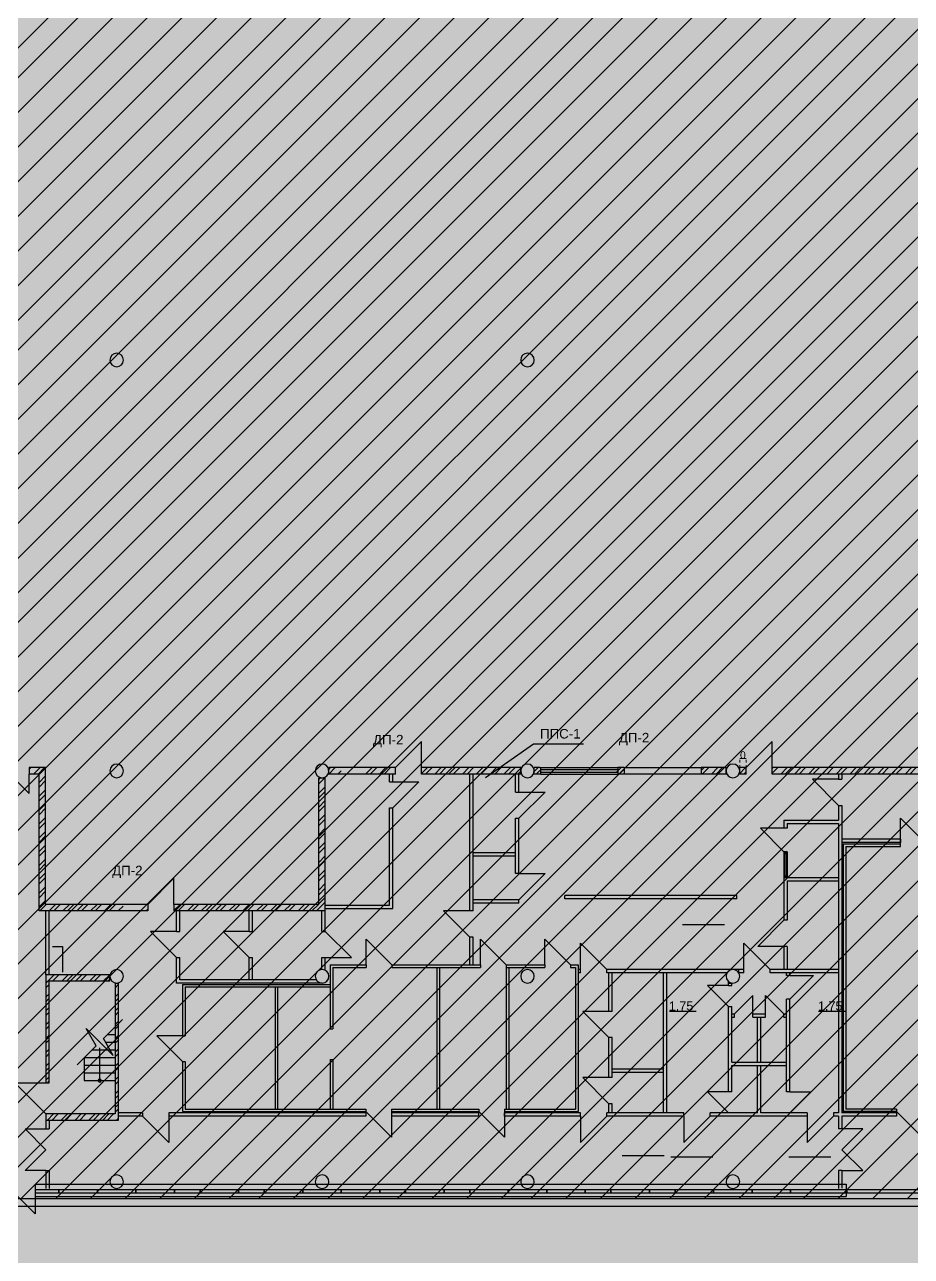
# Model space of a CAD drawing. Header units: metres. Extents: x 202 to 188551, y -77 to 23715.
# Drawn here: x 184819.69 to 184854.23, y 20827.28 to 20875.25 of the extents above; entities that cross this region are included whole.
import ezdxf

# ---------------------------------------------------------------- set-up
doc = ezdxf.new("R2010")
doc.units = ezdxf.units.M
for name, pattern in [('Commercial', [0]), ('RayonDimensionSideLines', [0.02, 0, -0.02]), ('Style_24', [0]), ('Style_4', [0]), ('Style_56', [0]), ('Wall Style 01', [0])]:
    doc.linetypes.add(name, pattern=pattern)
for name, color, linetype, true_color in [('0_2', 7, 'Continuous', 0x000000), ('brick', 12, 'Continuous', 0xbd0000), ('COLON', 5, 'Continuous', 0x0000ff), ('COOL', 4, 'Continuous', 0x00ffff), ('DOORS', 8, 'Continuous', 0x414141), ('DRAW', 7, 'Continuous', 0xffffff), ('FIRE', 6, 'Continuous', 0xff00ff), ('GKL', 5, 'Continuous', 0x0000ff), ('Glass', 4, 'Continuous', 0x00ffff), ('Import', 7, 'Continuous', 0xff1493), ('MONOLIT', 7, 'Continuous', 0x691639), ('S', 2, 'Continuous', 0xffff00), ('SENDVICH', 2, 'Continuous', 0xffff00), ('TEXT', 2, 'Continuous', 0xffff00), ('WALL', 7, 'Continuous', 0x000000), ('Walls', 7, 'Continuous', 0x68db4c), ('Zoning', 7, 'Continuous', 0x47d2e2)]:
    doc.layers.add(name, color=color, linetype=linetype, true_color=true_color)
doc.styles.add('Style_228', font='', dxfattribs={"height": 0.288})
doc.styles.add('Style_3', font='', dxfattribs={"height": 0.370853})
doc.styles.add('Style_8', font='', dxfattribs={"height": 0.351624})
doc.styles.get('Style_228').set_extended_font_data('arial')
doc.styles.get('Style_3').set_extended_font_data('arial')
doc.styles.get('Style_8').set_extended_font_data('arial')
doc.dimstyles.new('Style_187', dxfattribs={"dimtxt": 0.288, "dimasz": 0.002, "dimexe": 0.002, "dimexo": 0, "dimgap": 0.001, "dimtad": 0, "dimtih": 1, "dimtoh": 1, "dimdec": 0, "dimrnd": 1, "dimzin": 0, "dimdsep": 46, "dimtxsty": 'Style_228', "dimcen": 0.09, "dimadec": 0, "dimazin": 0, "dimtfac": 1, "dimtdec": 4, "dimtix": 1, "dimtofl": 0, "dimtmove": 2, "dimatfit": 3, "dimfxl": 1, "dimtolj": 1, "dimtzin": 0, "dimlwd": 5, "dimlwe": 5, "dimarcsym": 0})
pattern_1 = [(45, (-3.6, 82), (-0.2694076836, 0.2694076836), []), (45, (-3.4204, 82), (-0.2694076836, 0.2694076836), [])]

# ---------------------------------------------------------------- blocks, each defined once
blk = doc.blocks.new('*D440')
at = {"layer": 'brick', "color": 0, "linetype": 'RayonDimensionSideLines', "lineweight": 5}
for p, q in [((184847.54, 20846.312), (184847.54, 20846.664)), ((184847.79, 20846.312), (184847.79, 20846.664))]:
    blk.add_line(p, q, dxfattribs=at)
at = {"layer": 'brick', "color": 0, "lineweight": 5}
blk.add_line((184847.788, 20846.662), (184847.542, 20846.662), dxfattribs=at)
at = {"layer": 'brick', "color": 0}
for points in [[(184847.542, 20846.662), (184847.542, 20846.661), (184847.54, 20846.662)], [(184847.788, 20846.661), (184847.788, 20846.662), (184847.79, 20846.662)]]:
    blk.add_solid(points, dxfattribs=at)
at = {"layer": 'Defpoints', "color": 0}
for p in [(184847.54, 20846.662), (184847.54, 20846.312), (184847.79, 20846.312)]:
    blk.add_point(p, dxfattribs=at)
at = {"layer": 'brick', "color": 0, "insert": (184847.665, 20846.807), "char_height": 0.288, "attachment_point": 5, "rotation": 180, "style": 'Style_228'}
blk.add_mtext('\\A1;0 ', dxfattribs=at)

msp = doc.modelspace()

# ---------------------------------------------------------------- hatches: boundary and pattern name
at = {"layer": 'DRAW'}
h = msp.add_hatch(dxfattribs=at)
h.set_pattern_fill('PATTERN_0', color=256, scale=0.04, style=0, pattern_type=2)
h.set_pattern_definition(pattern_1)
h.paths.add_polyline_path([(184820.505, 20846.31), (184819.905, 20846.31), (184819.905, 20846.06), (184820.255, 20846.06), (184820.255, 20840.735), (184823.523, 20840.735), (184823.523, 20840.985), (184820.505, 20840.985), (184820.505, 20846.31)], flags=0)
h = msp.add_hatch(dxfattribs=at)
h.set_pattern_fill('PATTERN_0', color=256, scale=0.04, style=0, pattern_type=2)
h.set_pattern_definition(pattern_1)
h.paths.add_polyline_path([(184837.839, 20846.06), (184835.15, 20846.06), (184835.15, 20846.31), (184838.193, 20846.31), (184837.839, 20846.06)], flags=0)
edge = h.paths.add_edge_path(flags=0)
edge.add_arc((184839.275, 20846.185), 0.265, 151.8554, 180, ccw=False)
edge.add_line((184839.041, 20846.31), (184838.193, 20846.31))
edge.add_line((184838.193, 20846.31), (184837.839, 20846.06))
edge.add_line((184837.839, 20846.06), (184839.041, 20846.06))
edge.add_arc((184839.275, 20846.185), 0.265, 180, 208.1446, ccw=False)
edge.add_line((184839.01, 20846.185), (184839.01, 20846.185))
h.paths.add_polyline_path([(184834.075, 20846.06), (184832.919, 20846.06), (184832.919, 20846.31), (184834.075, 20846.31), (184834.075, 20846.06)], flags=0)
edge = h.paths.add_edge_path(flags=0)
edge.add_line((184832.019, 20846.31), (184831.508, 20846.31))
edge.add_arc((184831.275, 20846.185), 0.265, 0, 28.1446, ccw=False)
edge.add_arc((184831.275, 20846.185), 0.265, -28.1446, 0, ccw=False)
edge.add_line((184831.508, 20846.06), (184832.019, 20846.06))
edge.add_line((184832.019, 20846.06), (184832.019, 20846.31))
edge.add_line((184832.019, 20846.31), (184832.019, 20846.31))
edge = h.paths.add_edge_path(flags=0)
edge.add_line((184839.759, 20846.31), (184839.508, 20846.31))
edge.add_arc((184839.275, 20846.185), 0.265, 0, 28.1446, ccw=False)
edge.add_arc((184839.275, 20846.185), 0.265, -28.1446, 0, ccw=False)
edge.add_line((184839.508, 20846.06), (184839.759, 20846.06))
edge.add_line((184839.759, 20846.06), (184839.759, 20846.31))
edge.add_line((184839.759, 20846.31), (184839.759, 20846.31))
h = msp.add_hatch(dxfattribs=at)
h.set_pattern_fill('PATTERN_0', color=256, scale=0.04, style=0, pattern_type=2)
h.set_pattern_definition(pattern_1)
edge = h.paths.add_edge_path(flags=0)
edge.add_arc((184855.275, 20846.185), 0.265, 151.8554, 180)
edge.add_arc((184855.275, 20846.185), 0.265, 180, 208.1446)
edge.add_line((184855.041, 20846.06), (184848.81, 20846.06))
edge.add_line((184848.81, 20846.06), (184848.81, 20846.31))
edge.add_line((184848.81, 20846.31), (184855.041, 20846.31))
edge.add_line((184855.041, 20846.31), (184855.041, 20846.31))
edge = h.paths.add_edge_path(flags=0)
edge.add_arc((184847.275, 20846.185), 0.265, 151.8554, 180)
edge.add_arc((184847.275, 20846.185), 0.265, 180, 208.1446)
edge.add_line((184847.041, 20846.06), (184844.039, 20846.06))
edge.add_line((184844.039, 20846.06), (184846.04, 20846.06))
edge.add_line((184846.04, 20846.06), (184846.04, 20846.31))
edge.add_line((184846.04, 20846.31), (184847.041, 20846.31))
edge.add_line((184847.041, 20846.31), (184847.041, 20846.31))
edge = h.paths.add_edge_path(flags=0)
edge.add_line((184856.17, 20846.31), (184855.508, 20846.31))
edge.add_arc((184855.275, 20846.185), 0.265, 0, 28.1446, ccw=False)
edge.add_arc((184855.275, 20846.185), 0.265, -28.1446, 0, ccw=False)
edge.add_line((184855.508, 20846.06), (184856.17, 20846.06))
edge.add_line((184856.17, 20846.06), (184856.17, 20846.31))
edge.add_line((184856.17, 20846.31), (184856.17, 20846.31))
h.paths.add_polyline_path([(184843.04, 20846.06), (184842.759, 20846.06), (184842.759, 20846.31), (184843.04, 20846.31), (184843.04, 20846.06)], flags=0)
edge = h.paths.add_edge_path(flags=0)
edge.add_line((184847.79, 20846.06), (184847.508, 20846.06))
edge.add_arc((184847.275, 20846.185), 0.265, 331.8554, 360)
edge.add_arc((184847.275, 20846.185), 0.265, 360, 388.1446)
edge.add_line((184847.508, 20846.31), (184847.79, 20846.31))
edge.add_line((184847.79, 20846.31), (184847.79, 20846.06))
edge.add_line((184847.79, 20846.06), (184847.79, 20846.06))
edge.add_line((184847.79, 20846.06), (184847.79, 20846.06))
h = msp.add_hatch(dxfattribs=at)
h.set_pattern_fill('PATTERN_0', color=256, scale=0.04, style=0, pattern_type=2)
h.set_pattern_definition(pattern_1)
edge = h.paths.add_edge_path(flags=0)
edge.add_line((184831.4, 20840.735), (184825.505, 20840.735))
edge.add_line((184825.505, 20840.735), (184825.505, 20840.985))
edge.add_line((184825.505, 20840.985), (184831.15, 20840.985))
edge.add_line((184831.15, 20840.985), (184831.15, 20845.951))
edge.add_arc((184831.275, 20846.185), 0.265, 241.8554, 298.1446)
edge.add_line((184831.4, 20845.951), (184831.4, 20840.735))
edge.add_line((184831.4, 20840.735), (184831.4, 20840.735))
h.paths.add_polyline_path([(184824.605, 20840.985), (184824.485, 20840.985), (184824.485, 20840.735), (184824.423, 20840.735), (184824.423, 20840.985), (184825.479, 20840.985), (184824.605, 20840.985), (184824.605, 20840.985)], flags=0)
h = msp.add_hatch(dxfattribs=at)
h.set_pattern_fill('PATTERN_0', color=256, scale=0.04, style=0, pattern_type=2)
h.set_pattern_definition(pattern_1)
h.paths.add_polyline_path([(184820.515, 20832.825), (184820.515, 20832.575), (184823.335, 20832.575), (184823.335, 20837.92), (184823.275, 20837.92), (184823.215, 20837.92), (184823.215, 20832.825), (184820.515, 20832.825)], flags=0)
h.paths.add_polyline_path([(184820.515, 20838.245), (184823.01, 20838.245), (184823.01, 20838.185), (184823.01, 20837.995), (184820.635, 20837.995), (184820.635, 20834.025), (184820.515, 20834.025), (184820.515, 20838.245)], flags=0)
at = {"layer": 'Import'}
h = msp.add_hatch(dxfattribs=at)
h.set_pattern_fill('PATTERN_4', color=256, scale=15, style=0, pattern_type=2)
h.set_pattern_definition([(45, (0, 0), (-5.30330086, 5.30330086), []), (45, (1.35, 0), (-5.30330086, 5.30330086), []), (45, (2.7, 0), (-5.30330086, 5.30330086), []), (45, (4.05, 0), (-5.30330086, 5.30330086), []), (45, (5.4, 0), (-5.30330086, 5.30330086), []), (45, (6.75, 0), (-5.30330086, 5.30330086), []), (45, (8.1, 0), (-5.30330086, 5.30330086), []), (45, (9.45, 0), (-5.30330086, 5.30330086), [])])
h.paths.add_polyline_path([(184750.965, 20829.538), (184877.275, 20829.538), (184877.275, 20907.902), (184750.965, 20907.902), (184750.965, 20829.538)], flags=0)
at = {"layer": 'Walls', "transparency": 33554483}
msp.add_hatch(color=256, dxfattribs=at).paths.add_polyline_path([(184750.96, 20829.238), (184750.96, 20829.538), (184888.96, 20829.538), (184888.96, 20829.238), (184888.66, 20829.238), (184750.96, 20829.238)], flags=0)
at = {"layer": 'Zoning', "transparency": 33554483}
msp.add_hatch(color=256, dxfattribs=at).paths.add_polyline_path([(184979.786, 20791.045), (184979.462, 21013.519), (184803.816, 21044.019), (184705.169, 21043.365), (184705.237, 20815.824), (184979.786, 20791.045)], flags=0)

# ---------------------------------------------------------------- linework, layer by layer
at = {"layer": '0_2', "linetype": 'Style_4'}
for points in [[(184821.732, 20834.742), (184822.473, 20835.483), (184822.087, 20836.153), (184823.142, 20835.097), (184822.756, 20835.766), (184823.498, 20836.508)], [(184822.838, 20835.625), (184823.215, 20835.625)], [(184822.915, 20835.925), (184823.215, 20835.925)], [(184822.315, 20835.325), (184823.215, 20835.325)], [(184822.615, 20834.125), (184822.615, 20834.404), (184822.615, 20835.404)], [(184822.015, 20835.025), (184823.215, 20835.025)], [(184822.015, 20835.025), (184822.015, 20834.125)], [(184822.015, 20834.725), (184823.215, 20834.725)], [(184822.015, 20834.425), (184823.215, 20834.425)], [(184822.015, 20834.125), (184823.215, 20834.125)]]:
    msp.add_lwpolyline(points, dxfattribs=at)
msp.add_lwpolyline([(184822.555, 20834.125, 1), (184822.675, 20834.125, 1), (184822.555, 20834.125)], format="xyb", close=True, dxfattribs=at)
at = {"layer": 'brick', "linetype": 'Style_4'}
for points in [[(184819.865, 20846.31), (184819.865, 20846.06)], [(184820.505, 20846.31), (184819.865, 20846.31)], [(184820.505, 20840.985), (184820.505, 20846.31)], [(184831.54, 20846.06), (184831.54, 20846.31)], [(184834.13, 20846.31), (184831.54, 20846.31)], [(184834.13, 20846.06), (184834.13, 20846.31)], [(184839.01, 20846.31), (184835.15, 20846.31)], [(184835.15, 20846.06), (184835.15, 20846.31)], [(184839.01, 20846.06), (184839.01, 20846.31)], [(184839.54, 20846.06), (184839.54, 20846.31)], [(184839.759, 20846.31), (184839.54, 20846.31)], [(184839.759, 20846.31), (184842.79, 20846.31)], [(184839.79, 20846.06), (184839.79, 20846.31)], [(184843.04, 20846.31), (184842.79, 20846.31)], [(184842.79, 20846.31), (184842.79, 20846.06)], [(184843.04, 20846.31), (184846.04, 20846.31)], [(184843.04, 20846.31), (184843.04, 20846.06)], [(184847.01, 20846.31), (184846.04, 20846.31)], [(184846.04, 20846.31), (184846.04, 20846.06)], [(184847.01, 20846.06), (184847.01, 20846.31)], [(184847.54, 20846.06), (184847.54, 20846.31)], [(184847.79, 20846.31), (184847.54, 20846.31)], [(184847.79, 20846.06), (184847.79, 20846.31)], [(184848.81, 20846.06), (184848.81, 20846.31)], [(184855.01, 20846.31), (184848.81, 20846.31)], [(184820.255, 20846.06), (184819.865, 20846.06)], [(184820.255, 20840.735), (184820.255, 20846.06)], [(184831.15, 20845.92), (184831.4, 20845.92)], [(184831.15, 20840.985), (184831.15, 20845.92)], [(184831.4, 20840.735), (184831.4, 20845.92)], [(184834.13, 20846.06), (184831.54, 20846.06)], [(184839.01, 20846.06), (184835.15, 20846.06)], [(184839.79, 20846.06), (184839.54, 20846.06)], [(184839.79, 20846.06), (184842.79, 20846.06)], [(184843.04, 20846.06), (184842.79, 20846.06)], [(184846.04, 20846.06), (184843.04, 20846.06)], [(184847.01, 20846.06), (184846.04, 20846.06)], [(184847.79, 20846.06), (184847.54, 20846.06)], [(184855.01, 20846.06), (184848.81, 20846.06)], [(184824.485, 20840.985), (184820.505, 20840.985)], [(184824.485, 20840.985), (184824.485, 20840.735)], [(184825.505, 20840.985), (184825.505, 20840.735)], [(184831.15, 20840.985), (184825.505, 20840.985)], [(184824.485, 20840.735), (184820.255, 20840.735)], [(184831.4, 20840.735), (184825.505, 20840.735)], [(184823.01, 20838.245), (184820.515, 20838.245)], [(184820.515, 20838.245), (184820.515, 20834.025)], [(184823.01, 20837.995), (184823.01, 20838.245)], [(184823.01, 20837.995), (184820.635, 20837.995)], [(184820.635, 20837.995), (184820.635, 20834.025)], [(184823.215, 20837.92), (184823.335, 20837.92)], [(184823.215, 20837.92), (184823.215, 20832.825)], [(184823.335, 20837.92), (184823.335, 20832.575)], [(184820.635, 20834.025), (184820.515, 20834.025)], [(184823.215, 20832.825), (184820.515, 20832.825)], [(184820.515, 20832.825), (184820.515, 20832.575)], [(184823.335, 20832.825), (184823.335, 20832.575)], [(184823.335, 20832.575), (184820.515, 20832.575)]]:
    msp.add_lwpolyline(points, dxfattribs=at)
at = {"layer": 'COLON', "linetype": 'Style_4'}
for points in [[(184823.01, 20862.185, 1), (184823.54, 20862.185, 1), (184823.01, 20862.185)], [(184839.01, 20862.185, 1), (184839.54, 20862.185, 1), (184839.01, 20862.185)], [(184823.01, 20846.185, 1), (184823.54, 20846.185, 1), (184823.01, 20846.185)], [(184831.01, 20846.185, 1), (184831.54, 20846.185, 1), (184831.01, 20846.185)], [(184839.01, 20846.185, 1), (184839.54, 20846.185, 1), (184839.01, 20846.185)], [(184847.01, 20846.185, 1), (184847.54, 20846.185, 1), (184847.01, 20846.185)], [(184823.01, 20838.185, 1), (184823.54, 20838.185, 1), (184823.01, 20838.185)], [(184831.01, 20838.185, 1), (184831.54, 20838.185, 1), (184831.01, 20838.185)], [(184839.01, 20838.185, 1), (184839.54, 20838.185, 1), (184839.01, 20838.185)], [(184847.01, 20838.185, 1), (184847.54, 20838.185, 1), (184847.01, 20838.185)], [(184823.01, 20830.185, 1), (184823.54, 20830.185, 1), (184823.01, 20830.185)], [(184831.01, 20830.185, 1), (184831.54, 20830.185, 1), (184831.01, 20830.185)], [(184839.01, 20830.185, 1), (184839.54, 20830.185, 1), (184839.01, 20830.185)], [(184847.01, 20830.185, 1), (184847.54, 20830.185, 1), (184847.01, 20830.185)]]:
    msp.add_lwpolyline(points, format="xyb", close=True, dxfattribs=at)
at = {"layer": 'COOL', "linetype": 'Style_4'}
for points in [[(184853.81, 20843.34), (184853.81, 20844.34), (184854.81, 20843.34)], [(184851.575, 20843.34), (184851.575, 20832.915)], [(184851.575, 20843.34), (184853.81, 20843.34)], [(184853.81, 20843.24), (184853.81, 20843.34)], [(184851.675, 20843.24), (184853.81, 20843.24)], [(184851.675, 20843.24), (184851.675, 20833.015)], [(184832.99, 20838.634), (184832.99, 20839.634), (184833.99, 20838.634)], [(184837.445, 20838.634), (184837.445, 20839.634), (184838.445, 20838.634)], [(184839.945, 20838.634), (184839.945, 20839.634), (184840.945, 20838.634)], [(184831.59, 20838.634), (184832.99, 20838.634)], [(184831.59, 20838.634), (184831.59, 20836.145)], [(184831.69, 20838.534), (184832.99, 20838.534)], [(184831.69, 20838.534), (184831.69, 20836.145)], [(184832.99, 20838.634), (184832.99, 20838.534)], [(184833.99, 20838.634), (184833.99, 20838.534)], [(184833.99, 20838.634), (184837.445, 20838.634)], [(184833.99, 20838.534), (184837.445, 20838.534)], [(184835.745, 20838.534), (184835.745, 20833.015)], [(184835.845, 20838.534), (184835.845, 20833.015)], [(184837.445, 20838.634), (184837.445, 20838.534)], [(184838.445, 20838.634), (184838.445, 20833.015)], [(184838.445, 20838.634), (184839.945, 20838.634)], [(184838.445, 20838.534), (184839.945, 20838.534)], [(184838.545, 20838.534), (184838.545, 20833.015)], [(184839.945, 20838.634), (184839.945, 20838.534)], [(184840.945, 20838.634), (184840.945, 20838.534)], [(184840.945, 20838.634), (184841.245, 20838.634)], [(184840.945, 20838.534), (184841.145, 20838.534)], [(184841.145, 20838.534), (184841.145, 20833.015)], [(184841.245, 20838.634), (184841.245, 20832.915)], [(184825.845, 20837.87), (184831.59, 20837.87)], [(184825.845, 20837.87), (184825.845, 20835.87)], [(184825.945, 20837.77), (184825.945, 20835.87)], [(184825.945, 20837.77), (184831.59, 20837.77)], [(184829.445, 20837.77), (184829.445, 20833.015)], [(184829.545, 20837.77), (184829.545, 20833.015)], [(184831.59, 20836.145), (184831.69, 20836.145)], [(184825.845, 20835.87), (184824.845, 20835.87), (184825.845, 20834.87)], [(184825.845, 20835.87), (184825.945, 20835.87)], [(184825.845, 20834.87), (184825.945, 20834.87)], [(184825.845, 20834.87), (184825.845, 20832.915)], [(184825.945, 20834.87), (184825.945, 20833.015)], [(184831.59, 20834.945), (184831.59, 20833.015)], [(184831.59, 20834.945), (184831.69, 20834.945)], [(184831.69, 20834.945), (184831.69, 20833.015)], [(184825.845, 20832.915), (184832.975, 20832.915)], [(184825.945, 20833.015), (184832.975, 20833.015)], [(184832.975, 20833.015), (184832.975, 20832.915)], [(184833.975, 20832.915), (184833.975, 20831.915), (184832.975, 20832.915)], [(184833.975, 20833.015), (184833.975, 20832.915)], [(184833.975, 20833.015), (184837.375, 20833.015)], [(184833.975, 20832.915), (184837.375, 20832.915)], [(184837.375, 20833.015), (184837.375, 20832.915)], [(184838.375, 20832.915), (184838.375, 20831.915), (184837.375, 20832.915)], [(184838.375, 20833.015), (184841.145, 20833.015)], [(184838.375, 20833.015), (184838.375, 20832.915)], [(184838.375, 20832.915), (184841.245, 20832.915)], [(184853.645, 20832.915), (184851.575, 20832.915)], [(184853.645, 20833.015), (184851.675, 20833.015)], [(184853.645, 20833.015), (184853.645, 20832.915)], [(184854.645, 20832.915), (184854.645, 20831.915), (184853.645, 20832.915)]]:
    msp.add_lwpolyline(points, dxfattribs=at)
at = {"layer": 'DOORS', "linetype": 'Style_24'}
for points in [[(184835.15, 20846.31), (184835.15, 20847.33), (184834.13, 20846.31)], [(184848.81, 20846.31), (184848.81, 20847.33), (184847.79, 20846.31)], [(184839.79, 20846.235), (184842.79, 20846.235)], [(184818.365, 20846.06), (184818.365, 20845.31), (184819.115, 20846.06), (184819.865, 20845.31), (184819.865, 20846.06)], [(184839.79, 20846.135), (184842.79, 20846.135)], [(184825.505, 20840.985), (184825.505, 20842.005), (184824.485, 20840.985)]]:
    msp.add_lwpolyline(points, dxfattribs=at)
at = {"layer": 'DOORS', "linetype": 'Style_4'}
for points in [[(184834.03, 20845.76), (184835.05, 20845.76), (184834.03, 20844.74)], [(184851.395, 20845.86), (184850.375, 20845.86), (184851.395, 20844.84)], [(184838.94, 20845.36), (184839.96, 20845.36), (184838.94, 20844.34)], [(184849.265, 20843.95), (184848.345, 20843.95), (184849.265, 20843.03)], [(184838.94, 20842.184), (184839.96, 20842.184), (184838.94, 20841.164)], [(184837.03, 20840.734), (184836.01, 20840.734), (184837.03, 20839.714)], [(184825.61, 20839.935), (184824.59, 20839.935), (184825.61, 20838.915)], [(184828.44, 20839.935), (184827.42, 20839.935), (184828.44, 20838.915)], [(184831.4, 20838.915), (184832.42, 20838.915), (184831.4, 20839.935)], [(184849.265, 20839.35), (184848.245, 20839.35), (184849.265, 20840.37)], [(184841.345, 20838.45), (184841.345, 20839.47), (184842.365, 20838.45)], [(184847.703, 20838.45), (184847.703, 20839.47), (184848.723, 20838.45)], [(184849.495, 20838.22), (184850.415, 20838.22), (184849.495, 20837.3)], [(184847.105, 20837.823), (184846.285, 20837.823), (184847.105, 20837.003)], [(184848.055, 20836.72), (184848.055, 20837.44), (184847.335, 20836.72)], [(184848.545, 20836.719), (184848.545, 20837.439), (184849.265, 20836.719)], [(184842.445, 20836.82), (184841.425, 20836.82), (184842.445, 20835.8)], [(184842.445, 20834.24), (184841.425, 20834.24), (184842.445, 20833.22)], [(184820.515, 20834.025), (184819.315, 20834.025), (184820.515, 20832.825)], [(184847.105, 20833.685), (184846.285, 20833.685), (184847.105, 20832.865)], [(184849.491, 20833.685), (184850.311, 20833.685), (184849.491, 20832.865)], [(184825.305, 20832.737), (184825.305, 20831.717), (184824.285, 20832.735)], [(184841.345, 20832.735), (184841.345, 20831.715), (184842.365, 20832.735)], [(184845.365, 20832.735), (184845.365, 20831.715), (184846.385, 20832.735)], [(184850.175, 20832.735), (184850.175, 20831.715), (184851.195, 20832.735)], [(184820.515, 20830.62), (184819.705, 20830.62), (184820.515, 20831.43), (184819.705, 20832.24), (184820.515, 20832.24)], [(184851.525, 20830.62), (184852.335, 20830.62), (184851.525, 20831.43), (184852.335, 20832.24), (184851.525, 20832.24)], [(184820.095, 20829.75), (184820.095, 20828.94), (184819.285, 20829.75), (184818.475, 20828.94), (184818.475, 20829.75)]]:
    msp.add_lwpolyline(points, dxfattribs=at)
msp.add_lwpolyline([(184851.72, 20829.75), (184854.78, 20829.75), (184854.78, 20829.87), (184851.72, 20829.87), (184851.72, 20829.75)], close=True, dxfattribs=at)
at = {"layer": 'FIRE', "linetype": 'Style_4'}
msp.add_lwpolyline([(184837.644, 20845.923), (184839.513, 20847.24), (184841.463, 20847.24)], dxfattribs=at)
at = {"layer": 'GKL', "linetype": 'Style_4'}
for points in [[(184833.9, 20845.76), (184833.9, 20846.06)], [(184833.9, 20845.76), (184834.03, 20845.76)], [(184834.03, 20845.76), (184834.03, 20846.06)], [(184837.03, 20840.734), (184837.03, 20846.06)], [(184837.16, 20840.734), (184837.16, 20846.06)], [(184838.81, 20845.36), (184838.81, 20846.06)], [(184838.94, 20845.36), (184838.94, 20846.06)], [(184851.395, 20846.06), (184851.395, 20845.86)], [(184851.395, 20845.86), (184851.525, 20845.86)], [(184851.525, 20846.06), (184851.525, 20845.86)], [(184838.81, 20845.36), (184838.94, 20845.36)], [(184833.9, 20840.96), (184833.9, 20844.74)], [(184833.9, 20844.74), (184834.03, 20844.74)], [(184834.03, 20840.83), (184834.03, 20844.74)], [(184851.395, 20844.84), (184851.525, 20844.84)], [(184851.395, 20844.84), (184851.395, 20844.26)], [(184851.525, 20844.84), (184851.525, 20832.865)], [(184838.81, 20844.34), (184838.94, 20844.34)], [(184838.81, 20842.184), (184838.81, 20844.34)], [(184838.94, 20842.184), (184838.94, 20844.34)], [(184849.265, 20844.26), (184849.265, 20843.95)], [(184849.265, 20844.26), (184851.395, 20844.26)], [(184849.395, 20843.95), (184849.265, 20843.95)], [(184849.395, 20844.13), (184849.395, 20843.95)], [(184849.395, 20844.13), (184851.395, 20844.13)], [(184851.395, 20844.13), (184851.395, 20832.865)], [(184853.81, 20843.52), (184851.525, 20843.52)], [(184853.81, 20843.39), (184851.525, 20843.39)], [(184853.81, 20843.52), (184853.81, 20843.39)], [(184838.81, 20842.994), (184837.16, 20842.994)], [(184838.81, 20842.864), (184837.16, 20842.864)], [(184849.265, 20843.03), (184849.265, 20840.37)], [(184849.395, 20843.03), (184849.265, 20843.03)], [(184849.395, 20843.03), (184849.395, 20842.03)], [(184838.94, 20842.184), (184838.81, 20842.184)], [(184849.265, 20842.03), (184851.395, 20842.03)], [(184849.395, 20841.9), (184849.395, 20840.37)], [(184849.395, 20841.9), (184851.395, 20841.9)], [(184831.4, 20840.96), (184833.9, 20840.96)], [(184838.94, 20841.164), (184837.16, 20841.164)], [(184838.94, 20841.034), (184837.16, 20841.034)], [(184838.94, 20841.034), (184838.94, 20841.164)], [(184847.425, 20841.33), (184840.725, 20841.33)], [(184840.725, 20841.2), (184840.725, 20841.33)], [(184847.425, 20841.2), (184840.725, 20841.2)], [(184847.425, 20841.2), (184847.425, 20841.33)], [(184820.515, 20838.245), (184820.515, 20840.735)], [(184820.645, 20838.245), (184820.645, 20840.735)], [(184825.61, 20839.935), (184825.61, 20840.735)], [(184825.74, 20839.935), (184825.74, 20840.735)], [(184828.44, 20839.935), (184828.44, 20840.735)], [(184828.57, 20839.935), (184828.57, 20840.735)], [(184831.27, 20839.935), (184831.27, 20840.735)], [(184831.4, 20840.83), (184834.03, 20840.83)], [(184831.4, 20839.935), (184831.4, 20840.735)], [(184837.16, 20840.734), (184837.03, 20840.734)], [(184825.61, 20839.935), (184825.74, 20839.935)], [(184828.44, 20839.935), (184828.57, 20839.935)], [(184831.27, 20839.935), (184831.4, 20839.935)], [(184849.395, 20840.37), (184849.265, 20840.37)], [(184837.16, 20839.714), (184837.03, 20839.714)], [(184837.03, 20838.635), (184837.03, 20839.714)], [(184837.16, 20838.635), (184837.16, 20839.714)], [(184849.395, 20839.35), (184849.265, 20839.35)], [(184849.265, 20839.35), (184849.265, 20838.45)], [(184849.395, 20839.35), (184849.395, 20838.45)], [(184825.61, 20838.915), (184825.74, 20838.915)], [(184825.61, 20837.92), (184825.61, 20838.915)], [(184825.74, 20838.05), (184825.74, 20838.915)], [(184828.44, 20838.05), (184828.44, 20838.915)], [(184828.44, 20838.915), (184828.57, 20838.915)], [(184828.57, 20838.05), (184828.57, 20838.915)], [(184831.27, 20838.45), (184831.27, 20838.915)], [(184831.27, 20838.915), (184831.4, 20838.915)], [(184831.4, 20838.418), (184831.4, 20838.915)], [(184831.047, 20838.05), (184825.74, 20838.05)], [(184841.345, 20838.45), (184841.245, 20838.45)], [(184841.345, 20838.32), (184841.245, 20838.32)], [(184841.345, 20838.32), (184841.345, 20838.45)], [(184847.703, 20838.45), (184842.365, 20838.45)], [(184842.365, 20838.32), (184842.365, 20838.45)], [(184847.047, 20838.32), (184842.365, 20838.32)], [(184842.445, 20836.82), (184842.445, 20838.32)], [(184842.575, 20836.82), (184842.575, 20838.32)], [(184844.575, 20832.865), (184844.575, 20838.32)], [(184844.705, 20832.865), (184844.705, 20838.32)], [(184847.503, 20838.32), (184847.503, 20838.45)], [(184847.703, 20838.32), (184847.503, 20838.32)], [(184847.703, 20838.32), (184847.703, 20838.45)], [(184848.723, 20838.32), (184848.723, 20838.45)], [(184851.395, 20838.45), (184848.723, 20838.45)], [(184851.395, 20838.32), (184848.723, 20838.32)], [(184849.365, 20838.22), (184849.365, 20838.32)], [(184849.495, 20838.22), (184849.365, 20838.22)], [(184849.495, 20838.22), (184849.495, 20838.32)], [(184831.275, 20837.92), (184825.61, 20837.92)], [(184847.105, 20837.823), (184847.105, 20837.981)], [(184847.105, 20837.923), (184847.235, 20837.923)], [(184847.105, 20837.823), (184847.235, 20837.823)], [(184847.235, 20837.823), (184847.235, 20837.923)], [(184849.495, 20837.3), (184849.365, 20837.3)], [(184849.365, 20833.685), (184849.365, 20837.3)], [(184849.495, 20833.685), (184849.495, 20837.3)], [(184842.575, 20836.82), (184842.445, 20836.82)], [(184847.105, 20837.003), (184847.235, 20837.003)], [(184847.105, 20833.685), (184847.105, 20837.003)], [(184847.235, 20834.84), (184847.235, 20837.003)], [(184847.235, 20836.72), (184847.335, 20836.72)], [(184847.235, 20836.59), (184847.335, 20836.59)], [(184847.335, 20836.59), (184847.335, 20836.72)], [(184848.055, 20836.72), (184848.545, 20836.72)], [(184848.055, 20836.59), (184848.055, 20836.72)], [(184848.055, 20836.59), (184848.545, 20836.59)], [(184848.235, 20834.84), (184848.235, 20836.59)], [(184848.365, 20834.84), (184848.365, 20836.59)], [(184848.545, 20836.59), (184848.545, 20836.72)], [(184849.265, 20836.72), (184849.365, 20836.72)], [(184849.265, 20836.59), (184849.265, 20836.72)], [(184849.265, 20836.59), (184849.365, 20836.59)], [(184842.575, 20835.8), (184842.445, 20835.8)], [(184842.445, 20834.24), (184842.445, 20835.8)], [(184842.575, 20834.24), (184842.575, 20835.8)], [(184847.235, 20834.84), (184849.365, 20834.84)], [(184847.235, 20833.685), (184847.235, 20834.71)], [(184847.235, 20834.71), (184849.365, 20834.71)], [(184848.235, 20832.865), (184848.235, 20834.71)], [(184848.365, 20832.865), (184848.365, 20834.71)], [(184842.575, 20834.24), (184842.445, 20834.24)], [(184844.575, 20834.57), (184842.575, 20834.57)], [(184844.575, 20834.44), (184842.575, 20834.44)], [(184842.445, 20832.865), (184842.445, 20833.22)], [(184842.575, 20833.22), (184842.445, 20833.22)], [(184842.575, 20832.865), (184842.575, 20833.22)], [(184847.235, 20833.685), (184847.105, 20833.685)], [(184849.495, 20833.685), (184849.365, 20833.685)], [(184824.285, 20832.865), (184823.335, 20832.865)], [(184824.285, 20832.735), (184823.335, 20832.735)], [(184824.285, 20832.865), (184824.285, 20832.735)], [(184825.305, 20832.865), (184825.305, 20832.735)], [(184832.975, 20832.865), (184825.305, 20832.865)], [(184832.975, 20832.735), (184825.305, 20832.735)], [(184832.975, 20832.865), (184832.975, 20832.735)], [(184837.375, 20832.865), (184833.975, 20832.865)], [(184833.975, 20832.865), (184833.975, 20832.735)], [(184837.375, 20832.735), (184833.975, 20832.735)], [(184837.375, 20832.735), (184837.375, 20832.865)], [(184841.345, 20832.865), (184838.375, 20832.865)], [(184838.375, 20832.735), (184838.375, 20832.865)], [(184841.345, 20832.735), (184838.375, 20832.735)], [(184841.345, 20832.735), (184841.345, 20832.865)], [(184845.365, 20832.865), (184842.365, 20832.865)], [(184842.365, 20832.735), (184842.365, 20832.865)], [(184845.365, 20832.735), (184842.365, 20832.735)], [(184845.365, 20832.735), (184845.365, 20832.865)], [(184846.385, 20832.735), (184846.385, 20832.865)], [(184848.235, 20832.865), (184846.385, 20832.865)], [(184850.175, 20832.735), (184846.385, 20832.735)], [(184850.175, 20832.865), (184848.365, 20832.865)], [(184850.175, 20832.865), (184850.175, 20832.735)], [(184851.195, 20832.865), (184851.195, 20832.735)], [(184851.395, 20832.865), (184851.195, 20832.865)], [(184851.395, 20832.735), (184851.195, 20832.735)], [(184851.395, 20832.735), (184851.395, 20832.24)], [(184853.645, 20832.865), (184851.525, 20832.865)], [(184851.525, 20832.735), (184851.525, 20832.24)], [(184853.645, 20832.735), (184851.525, 20832.735)], [(184853.645, 20832.865), (184853.645, 20832.735)], [(184820.515, 20832.575), (184820.515, 20832.24)], [(184820.645, 20832.575), (184820.645, 20832.24)], [(184820.515, 20832.24), (184820.645, 20832.24)], [(184851.525, 20832.24), (184851.395, 20832.24)], [(184820.515, 20830.62), (184820.515, 20829.92)], [(184820.515, 20830.62), (184820.645, 20830.62)], [(184820.645, 20830.62), (184820.645, 20829.92)], [(184851.525, 20830.62), (184851.395, 20830.62)], [(184851.395, 20830.62), (184851.395, 20829.92)], [(184851.525, 20830.62), (184851.525, 20829.935)]]:
    msp.add_lwpolyline(points, dxfattribs=at)
at = {"layer": 'Glass', "linetype": 'Style_4'}
for points in [[(184849.3, 20843.03), (184849.3, 20842.97), (184849.36, 20842.97), (184849.36, 20843.03), (184849.3, 20843.03)], [(184849.3, 20842.09), (184849.3, 20842.03), (184849.36, 20842.03), (184849.36, 20842.09), (184849.3, 20842.09)], [(184821.025, 20829.75), (184822.525, 20829.75), (184822.525, 20829.87), (184821.025, 20829.87), (184821.025, 20829.75)], [(184824.025, 20829.75), (184825.525, 20829.75), (184825.525, 20829.87), (184824.025, 20829.87), (184824.025, 20829.75)], [(184826.525, 20829.75), (184828.025, 20829.75), (184828.025, 20829.87), (184826.525, 20829.87), (184826.525, 20829.75)], [(184829.025, 20829.75), (184830.525, 20829.75), (184830.525, 20829.87), (184829.025, 20829.87), (184829.025, 20829.75)], [(184832.025, 20829.75), (184833.525, 20829.75), (184833.525, 20829.87), (184832.025, 20829.87), (184832.025, 20829.75)], [(184834.525, 20829.75), (184836.025, 20829.75), (184836.025, 20829.87), (184834.525, 20829.87), (184834.525, 20829.75)], [(184837.025, 20829.75), (184838.525, 20829.75), (184838.525, 20829.87), (184837.025, 20829.87), (184837.025, 20829.75)], [(184840.025, 20829.75), (184841.525, 20829.75), (184841.525, 20829.87), (184840.025, 20829.87), (184840.025, 20829.75)], [(184842.525, 20829.75), (184844.025, 20829.75), (184844.025, 20829.87), (184842.525, 20829.87), (184842.525, 20829.75)], [(184845.025, 20829.75), (184846.525, 20829.75), (184846.525, 20829.87), (184845.025, 20829.87), (184845.025, 20829.75)], [(184848.025, 20829.75), (184849.525, 20829.75), (184849.525, 20829.87), (184848.025, 20829.87), (184848.025, 20829.75)]]:
    msp.add_lwpolyline(points, close=True, dxfattribs=at)
for points in [[(184849.3, 20842.97), (184849.3, 20842.09)], [(184849.36, 20842.97), (184849.36, 20842.09)]]:
    msp.add_lwpolyline(points, dxfattribs=at)
at = {"layer": 'Import', "linetype": 'Commercial'}
msp.add_lwpolyline([(184750.965, 20829.538), (184877.275, 20829.538), (184877.275, 20907.902), (184750.965, 20907.902), (184750.965, 20829.538)], close=True, dxfattribs=at)
at = {"layer": 'MONOLIT', "linetype": 'Style_4'}
for points in [[(184820.095, 20830.085), (184851.69, 20830.085)], [(184820.095, 20830.085), (184820.095, 20829.605)], [(184851.69, 20830.085), (184851.69, 20829.605)], [(184820.095, 20829.605), (184851.69, 20829.605)]]:
    msp.add_lwpolyline(points, dxfattribs=at)
at = {"layer": 'S', "linetype": 'Style_4'}
for points in [[(184846.953, 20840.189), (184845.318, 20840.189)], [(184845.847, 20836.817), (184844.801, 20836.817)], [(184851.657, 20836.817), (184850.611, 20836.817)], [(184842.967, 20831.202), (184844.594, 20831.202)], [(184846.494, 20831.14), (184844.859, 20831.14)], [(184851.095, 20831.146), (184849.46, 20831.146)]]:
    msp.add_lwpolyline(points, dxfattribs=at)
at = {"layer": 'SENDVICH', "linetype": 'Style_4'}
for points in [[(184820.095, 20829.75), (184821.025, 20829.75), (184821.025, 20829.87), (184820.095, 20829.87), (184820.095, 20829.75)], [(184822.525, 20829.75), (184824.025, 20829.75), (184824.025, 20829.87), (184822.525, 20829.87), (184822.525, 20829.75)], [(184825.525, 20829.75), (184826.525, 20829.75), (184826.525, 20829.87), (184825.525, 20829.87), (184825.525, 20829.75)], [(184828.025, 20829.75), (184829.025, 20829.75), (184829.025, 20829.87), (184828.025, 20829.87), (184828.025, 20829.75)], [(184830.525, 20829.75), (184832.025, 20829.75), (184832.025, 20829.87), (184830.525, 20829.87), (184830.525, 20829.75)], [(184833.525, 20829.75), (184834.525, 20829.75), (184834.525, 20829.87), (184833.525, 20829.87), (184833.525, 20829.75)], [(184836.025, 20829.75), (184837.025, 20829.75), (184837.025, 20829.87), (184836.025, 20829.87), (184836.025, 20829.75)], [(184838.525, 20829.75), (184840.025, 20829.75), (184840.025, 20829.87), (184838.525, 20829.87), (184838.525, 20829.75)], [(184841.525, 20829.75), (184842.525, 20829.75), (184842.525, 20829.87), (184841.525, 20829.87), (184841.525, 20829.75)], [(184844.025, 20829.75), (184845.025, 20829.75), (184845.025, 20829.87), (184844.025, 20829.87), (184844.025, 20829.75)], [(184846.525, 20829.75), (184848.025, 20829.75), (184848.025, 20829.87), (184846.525, 20829.87), (184846.525, 20829.75)], [(184849.525, 20829.75), (184851.69, 20829.75), (184851.69, 20829.87), (184849.525, 20829.87), (184849.525, 20829.75)]]:
    msp.add_lwpolyline(points, close=True, dxfattribs=at)
at = {"layer": 'WALL', "linetype": 'Style_56'}
msp.add_lwpolyline([(184820.769, 20839.341), (184821.17, 20839.341), (184821.17, 20838.341)], dxfattribs=at)
at = {"layer": 'Walls', "linetype": 'Wall Style 01'}
for points in [[(184750.96, 20829.538), (184888.96, 20829.538), (184888.96, 20829.238)], [(184750.96, 20829.238), (184888.66, 20829.238)]]:
    msp.add_lwpolyline(points, dxfattribs=at)

# ---------------------------------------------------------------- texts
at = {"layer": 'S', "char_height": 0.3516, "width": 1.51992, "attachment_point": 8, "style": 'Style_8'}
for insert in [(184845.257, 20836.848), (184851.067, 20836.848)]:
    msp.add_mtext('1.75', dxfattribs=dict(at, insert=insert))
at = {"layer": 'TEXT', "char_height": 0.3709, "style": 'Style_3'}
for s, insert, width, attachment_point in [('ППС-1', (184840.553, 20847.44), 2.30998, 8), ('ДП-2', (184842.835, 20847.186), 1.99498, 7), ('ДП-2', (184833.261, 20847.108), 1.99498, 7), ('ДП-2', (184823.098, 20842.012), 1.99498, 7)]:
    msp.add_mtext(s, dxfattribs=dict(at, insert=insert, width=width, attachment_point=attachment_point))

# ---------------------------------------------------------------- dimensions: what is measured, and where the dimension line sits
at = {"layer": 'brick'}
dim = msp.add_linear_dim(base=(184847.54, 20846.662), p1=(184847.79, 20846.312), p2=(184847.54, 20846.312), angle=180, dimstyle='Style_187', override={"dimpost": ' '}, dxfattribs=at)
dim.commit()
dim.dimension.update_dxf_attribs({"geometry": '*D440', "text_midpoint": (184847.665, 20846.807), "dimtype": 160, "text_rotation": 180})

doc.saveas('drawing.dxf')
